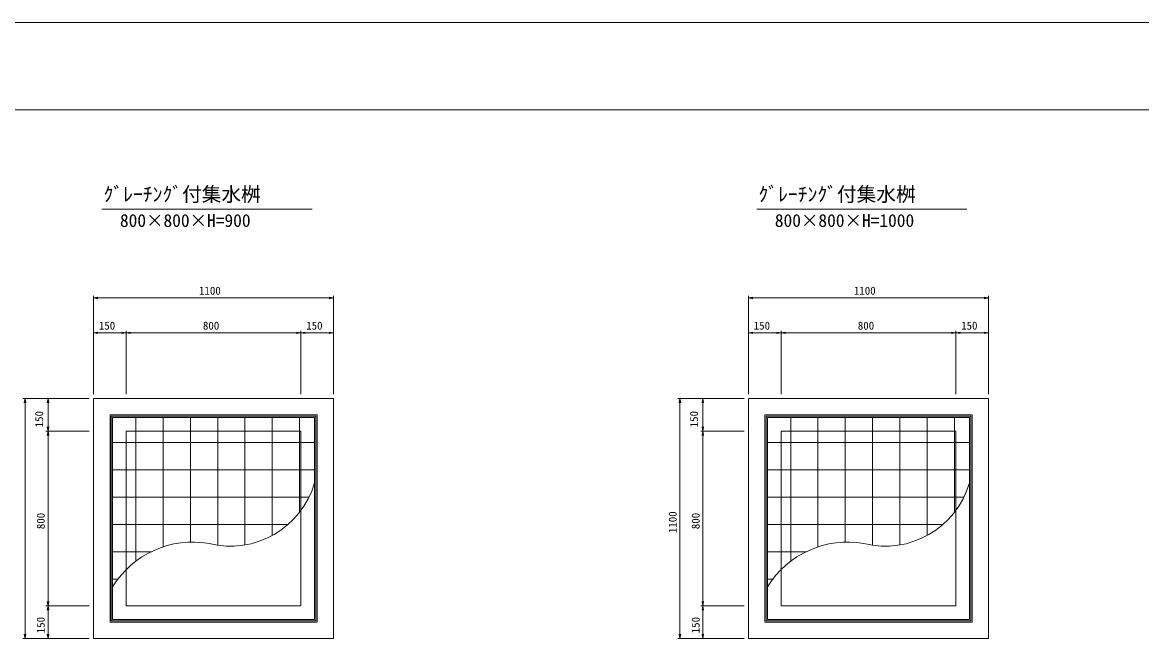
# Model space of a CAD drawing. Units: millimetres on the paper. Extents: x 0 to 841, y 0 to 594.
# Drawn here: x 216.5 to 472.9, y 452.9 to 594 of the extents above; entities that cross this region are included whole.
import ezdxf
from ezdxf.enums import TextEntityAlignment as Align

# ---------------------------------------------------------------- set-up
doc = ezdxf.new("R2010")
doc.units = ezdxf.units.MM
for name, color, linetype, lineweight in [('D-STR-DIM（寸法）', 7, 'Continuous', 18), ('D-STR-HTXT（旗揚げ）', 7, 'Continuous', 18), ('D-STR-STR1（構造物）', 4, 'Continuous', 18), ('D-STR（構造物外形線）', 1, 'Continuous', 18), ('D-TTL(外枠）', 2, 'Continuous', 18), ('DEFPOINTS_2', 8, 'Continuous', 18)]:
    doc.layers.add(name, color=color, linetype=linetype, lineweight=lineweight)
doc.layers.add('D-TTL-TXT（文字）', color=7, linetype='Continuous')
doc.styles.add('ＭＳ ゴシック', font='')
doc.styles.get('ＭＳ ゴシック').set_extended_font_data('MS Gothic')

msp = doc.modelspace()

# ---------------------------------------------------------------- linework, layer by layer
at = {"layer": 'D-STR-DIM（寸法）'}
for p, q in [((232.802, 508.892), (232.802, 531.392)), ((232.802, 530.892), (233.802, 531.059)), ((233.802, 530.725), (232.802, 530.892)), ((232.802, 530.892), (233.802, 530.892)), ((233.802, 530.892), (286.802, 530.892)), ((286.802, 531.059), (287.802, 530.892)), ((287.802, 530.892), (286.802, 530.725)), ((287.802, 530.892), (286.802, 530.892)), ((287.802, 508.892), (287.802, 531.392)), ((382.802, 508.892), (382.802, 531.392)), ((382.802, 530.892), (383.802, 531.059)), ((383.802, 530.725), (382.802, 530.892)), ((382.802, 530.892), (383.802, 530.892)), ((383.802, 530.892), (436.802, 530.892)), ((436.802, 531.059), (437.802, 530.892)), ((437.802, 530.892), (436.802, 530.725)), ((437.802, 530.892), (436.802, 530.892)), ((437.802, 508.892), (437.802, 531.392)), ((232.802, 508.892), (232.802, 523.392)), ((232.802, 522.892), (233.802, 523.059)), ((239.302, 523.059), (240.302, 522.892)), ((240.302, 508.892), (240.302, 523.392)), ((240.302, 508.892), (240.302, 523.392)), ((240.302, 522.892), (241.302, 523.059)), ((279.302, 523.059), (280.302, 522.892)), ((280.302, 508.892), (280.302, 523.392)), ((280.302, 508.892), (280.302, 523.392)), ((280.302, 522.892), (281.302, 523.059)), ((286.802, 523.059), (287.802, 522.892)), ((287.802, 508.892), (287.802, 523.392)), ((382.802, 508.892), (382.802, 523.392)), ((382.802, 522.892), (383.802, 523.059)), ((389.302, 523.059), (390.302, 522.892)), ((390.302, 508.892), (390.302, 523.392)), ((390.302, 508.892), (390.302, 523.392)), ((390.302, 522.892), (391.302, 523.059)), ((429.302, 523.059), (430.302, 522.892)), ((430.302, 508.892), (430.302, 523.392)), ((430.302, 508.892), (430.302, 523.392)), ((430.302, 522.892), (431.302, 523.059)), ((436.802, 523.059), (437.802, 522.892)), ((437.802, 508.892), (437.802, 523.392)), ((233.802, 522.725), (232.802, 522.892)), ((232.802, 522.892), (233.802, 522.892)), ((233.802, 522.892), (239.302, 522.892)), ((240.302, 522.892), (239.302, 522.725)), ((240.302, 522.892), (239.302, 522.892)), ((241.302, 522.725), (240.302, 522.892)), ((240.302, 522.892), (241.302, 522.892)), ((241.302, 522.892), (279.302, 522.892)), ((280.302, 522.892), (279.302, 522.725)), ((280.302, 522.892), (279.302, 522.892)), ((281.302, 522.725), (280.302, 522.892)), ((280.302, 522.892), (281.302, 522.892)), ((281.302, 522.892), (286.802, 522.892)), ((287.802, 522.892), (286.802, 522.725)), ((287.802, 522.892), (286.802, 522.892)), ((383.802, 522.725), (382.802, 522.892)), ((382.802, 522.892), (383.802, 522.892)), ((383.802, 522.892), (389.302, 522.892)), ((390.302, 522.892), (389.302, 522.725)), ((390.302, 522.892), (389.302, 522.892)), ((391.302, 522.725), (390.302, 522.892)), ((390.302, 522.892), (391.302, 522.892)), ((391.302, 522.892), (429.302, 522.892)), ((430.302, 522.892), (429.302, 522.725)), ((430.302, 522.892), (429.302, 522.892)), ((431.302, 522.725), (430.302, 522.892)), ((430.302, 522.892), (431.302, 522.892)), ((431.302, 522.892), (436.802, 522.892)), ((437.802, 522.892), (436.802, 522.725)), ((437.802, 522.892), (436.802, 522.892)), ((231.802, 507.892), (216.616, 507.892)), ((216.95, 506.892), (217.116, 507.892)), ((217.116, 507.892), (217.283, 506.892)), ((217.116, 507.892), (217.116, 506.892)), ((231.802, 507.892), (221.876, 507.892)), ((222.209, 506.892), (222.376, 507.892)), ((222.376, 507.892), (222.542, 506.892)), ((222.376, 507.892), (222.376, 506.892)), ((381.802, 507.892), (366.616, 507.892)), ((366.95, 506.892), (367.116, 507.892)), ((367.116, 507.892), (367.283, 506.892)), ((367.116, 507.892), (367.116, 506.892)), ((381.802, 507.892), (371.876, 507.892)), ((372.209, 506.892), (372.376, 507.892)), ((372.376, 507.892), (372.542, 506.892)), ((372.376, 507.892), (372.376, 506.892)), ((217.116, 506.892), (217.116, 453.892)), ((222.376, 506.892), (222.376, 501.392)), ((367.116, 506.892), (367.116, 453.892)), ((372.376, 506.892), (372.376, 501.392)), ((231.802, 500.392), (221.876, 500.392)), ((231.802, 500.392), (221.876, 500.392)), ((222.376, 500.392), (222.209, 501.392)), ((222.209, 499.392), (222.376, 500.392)), ((222.542, 501.392), (222.376, 500.392)), ((222.376, 500.392), (222.376, 501.392)), ((222.376, 500.392), (222.542, 499.392)), ((222.376, 500.392), (222.376, 499.392)), ((381.802, 500.392), (371.876, 500.392)), ((381.802, 500.392), (371.876, 500.392)), ((372.376, 500.392), (372.209, 501.392)), ((372.209, 499.392), (372.376, 500.392)), ((372.542, 501.392), (372.376, 500.392)), ((372.376, 500.392), (372.376, 501.392)), ((372.376, 500.392), (372.542, 499.392)), ((372.376, 500.392), (372.376, 499.392)), ((222.376, 499.392), (222.376, 461.392)), ((372.376, 499.392), (372.376, 461.392)), ((231.802, 460.392), (221.876, 460.392)), ((231.802, 460.392), (221.876, 460.392)), ((222.376, 460.392), (222.209, 461.392)), ((222.209, 459.392), (222.376, 460.392)), ((222.542, 461.392), (222.376, 460.392)), ((222.376, 460.392), (222.376, 461.392)), ((222.376, 460.392), (222.542, 459.392)), ((222.376, 460.392), (222.376, 459.392)), ((222.376, 459.392), (222.376, 453.892)), ((381.802, 460.392), (371.876, 460.392)), ((381.802, 460.392), (371.876, 460.392)), ((372.376, 460.392), (372.209, 461.392)), ((372.209, 459.392), (372.376, 460.392)), ((372.542, 461.392), (372.376, 460.392)), ((372.376, 460.392), (372.376, 461.392)), ((372.376, 460.392), (372.542, 459.392)), ((372.376, 460.392), (372.376, 459.392)), ((372.376, 459.392), (372.376, 453.892)), ((217.116, 452.892), (216.95, 453.892)), ((217.283, 453.892), (217.116, 452.892)), ((217.116, 452.892), (217.116, 453.892)), ((222.376, 452.892), (222.209, 453.892)), ((222.542, 453.892), (222.376, 452.892)), ((222.376, 452.892), (222.376, 453.892)), ((367.116, 452.892), (366.95, 453.892)), ((367.283, 453.892), (367.116, 452.892)), ((367.116, 452.892), (367.116, 453.892)), ((372.376, 452.892), (372.209, 453.892)), ((372.542, 453.892), (372.376, 452.892)), ((372.376, 452.892), (372.376, 453.892)), ((231.802, 452.892), (216.616, 452.892)), ((231.802, 452.892), (221.876, 452.892)), ((381.802, 452.892), (366.616, 452.892)), ((381.802, 452.892), (371.876, 452.892))]:
    msp.add_line(p, q, dxfattribs=at)
at = {"layer": 'D-STR-HTXT（旗揚げ）'}
for p, q in [((234.74, 551.264), (282.848, 551.264)), ((384.74, 551.264), (432.848, 551.264))]:
    msp.add_line(p, q, dxfattribs=at)
at = {"layer": 'D-STR-STR1（構造物）'}
for p, q in [((236.577, 456.667), (236.577, 504.117)), ((284.027, 504.117), (236.577, 504.117)), ((236.877, 456.967), (236.877, 503.817)), ((283.727, 503.817), (236.877, 503.817)), ((237.177, 457.267), (237.177, 503.517)), ((283.427, 503.517), (237.177, 503.517)), ((242.486, 500.392), (242.486, 503.517)), ((248.736, 500.392), (248.736, 503.517)), ((254.986, 500.392), (254.986, 503.517)), ((261.236, 500.392), (261.236, 503.517)), ((267.486, 500.392), (267.486, 503.517)), ((273.736, 500.392), (273.736, 503.517)), ((279.986, 500.392), (279.986, 503.517)), ((283.427, 457.267), (283.427, 503.517)), ((283.727, 456.967), (283.727, 503.817)), ((284.027, 456.667), (284.027, 504.117)), ((386.577, 456.667), (386.577, 504.117)), ((434.027, 504.117), (386.577, 504.117)), ((386.877, 456.967), (386.877, 503.817)), ((433.727, 503.817), (386.877, 503.817)), ((387.177, 457.267), (387.177, 503.517)), ((433.427, 503.517), (387.177, 503.517)), ((392.486, 500.392), (392.486, 503.517)), ((398.736, 500.392), (398.736, 503.517)), ((404.986, 500.392), (404.986, 503.517)), ((411.236, 500.392), (411.236, 503.517)), ((417.486, 500.392), (417.486, 503.517)), ((423.736, 500.392), (423.736, 503.517)), ((429.986, 500.392), (429.986, 503.517)), ((433.427, 457.267), (433.427, 503.517)), ((433.727, 456.967), (433.727, 503.817)), ((434.027, 456.667), (434.027, 504.117)), ((242.486, 470.61), (242.486, 500.392)), ((248.736, 473.899), (248.736, 500.392)), ((254.986, 474.975), (254.986, 500.392)), ((261.236, 474.255), (261.236, 500.392)), ((267.486, 474.337), (267.486, 500.392)), ((273.736, 476.507), (273.736, 500.392)), ((279.986, 481.818), (279.986, 500.392)), ((392.486, 470.61), (392.486, 500.392)), ((398.736, 473.899), (398.736, 500.392)), ((404.986, 474.975), (404.986, 500.392)), ((411.236, 474.255), (411.236, 500.392)), ((417.486, 474.337), (417.486, 500.392)), ((423.736, 476.507), (423.736, 500.392)), ((429.986, 481.818), (429.986, 500.392)), ((240.302, 497.778), (237.177, 497.778)), ((280.302, 497.778), (240.302, 497.778)), ((283.427, 497.778), (280.302, 497.778)), ((390.302, 497.778), (387.177, 497.778)), ((430.302, 497.778), (390.302, 497.778)), ((433.427, 497.778), (430.302, 497.778)), ((240.302, 491.528), (237.177, 491.528)), ((280.302, 491.528), (240.302, 491.528)), ((283.427, 491.528), (280.302, 491.528)), ((390.302, 491.528), (387.177, 491.528)), ((430.302, 491.528), (390.302, 491.528)), ((433.427, 491.528), (430.302, 491.528)), ((240.302, 485.278), (237.177, 485.278)), ((280.302, 485.278), (240.302, 485.278)), ((282.154, 485.278), (280.302, 485.278)), ((390.302, 485.278), (387.177, 485.278)), ((430.302, 485.278), (390.302, 485.278)), ((432.154, 485.278), (430.302, 485.278)), ((240.302, 479.028), (237.177, 479.028)), ((277.352, 479.028), (240.302, 479.028)), ((390.302, 479.028), (387.177, 479.028)), ((427.352, 479.028), (390.302, 479.028)), ((240.302, 472.778), (237.177, 472.778)), ((245.993, 472.778), (240.302, 472.778)), ((390.302, 472.778), (387.177, 472.778)), ((395.993, 472.778), (390.302, 472.778)), ((238.401, 466.528), (237.177, 466.528)), ((388.401, 466.528), (387.177, 466.528)), ((284.027, 456.667), (236.577, 456.667)), ((283.727, 456.967), (236.877, 456.967)), ((283.427, 457.267), (237.177, 457.267)), ((434.027, 456.667), (386.577, 456.667)), ((433.727, 456.967), (386.877, 456.967)), ((433.427, 457.267), (387.177, 457.267))]:
    msp.add_line(p, q, dxfattribs=at)
for centre, radius, start, end in [((264.099, 494.18), 20.13, 256.09942, 343.76453), ((414.099, 494.18), 20.13, 256.09942, 343.76453), ((255.457, 453.546), 21.435, 79.7722, 148.52344), ((405.457, 453.546), 21.435, 79.7722, 148.52344)]:
    msp.add_arc(centre, radius, start, end, dxfattribs=at)
at = {"layer": 'D-STR（構造物外形線）'}
for p, q in [((287.802, 507.892), (232.802, 507.892)), ((232.802, 507.892), (232.802, 452.892)), ((287.802, 452.892), (287.802, 507.892)), ((437.802, 507.892), (382.802, 507.892)), ((382.802, 507.892), (382.802, 452.892)), ((437.802, 452.892), (437.802, 507.892)), ((280.302, 500.392), (240.302, 500.392)), ((240.302, 500.392), (240.302, 460.392)), ((280.302, 460.392), (280.302, 500.392)), ((430.302, 500.392), (390.302, 500.392)), ((390.302, 500.392), (390.302, 460.392)), ((430.302, 460.392), (430.302, 500.392)), ((240.302, 460.392), (280.302, 460.392)), ((390.302, 460.392), (430.302, 460.392)), ((232.802, 452.892), (287.802, 452.892)), ((382.802, 452.892), (437.802, 452.892))]:
    msp.add_line(p, q, dxfattribs=at)
at = {"layer": 'D-TTL(外枠）'}
msp.add_line((23, 574), (818, 574), dxfattribs=at)
at = {"layer": 'DEFPOINTS_2'}
msp.add_line((0, 594), (841, 594), dxfattribs=at)

# ---------------------------------------------------------------- texts
at = {"layer": 'D-STR-DIM（寸法）', "style": 'ＭＳ ゴシック'}
for s, p in [('1100', (256.958, 531.092)), ('1100', (406.958, 531.092)), ('150', (234.02, 523.092)), ('800', (257.859, 523.092)), ('150', (281.52, 523.092)), ('150', (384.02, 523.092)), ('800', (407.859, 523.092)), ('150', (431.52, 523.092))]:
    msp.add_text(s, height=1.833, dxfattribs=at).set_placement(p, align=Align.BOTTOM_LEFT)
for s, p in [('150', (221.81, 501.274)), ('150', (371.81, 501.274)), ('800', (222.176, 477.949)), ('1100', (366.916, 477.048)), ('800', (372.176, 477.949)), ('150', (222.176, 454.11)), ('150', (372.176, 454.11))]:
    msp.add_text(s, height=1.833, rotation=90, dxfattribs=at).set_placement(p, align=Align.BOTTOM_LEFT)
at = {"layer": 'D-TTL-TXT（文字）', "style": 'ＭＳ ゴシック'}
for s, height, p in [('ｸﾞﾚｰﾁﾝｸﾞ付集水桝', 3.299, (235.09, 552.007)), ('ｸﾞﾚｰﾁﾝｸﾞ付集水桝', 3.299, (385.09, 552.007)), ('800×800×H=900', 2.933, (238.847, 546.285)), ('800×800×H=1000', 2.933, (388.847, 546.285))]:
    msp.add_text(s, height=height, dxfattribs=at).set_placement(p, align=Align.BOTTOM_LEFT)

doc.saveas('drawing.dxf')
